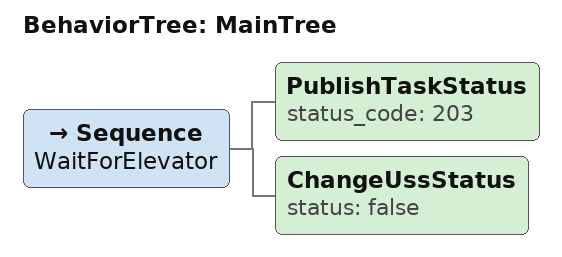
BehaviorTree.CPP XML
<root main_tree_to_execute="MainTree">
  <BehaviorTree ID="MainTree">
    <Sequence name="WaitForElevator">
      <!-- 使用默认参数 -->
      <PublishTaskStatus status_code="203"/>
      <!--StopPlayback service_name="/web_voice_player_action_server/stop_playback"/-->
      <!--ElevatorDoorKeeper command="1-"/-->
      <ChangeUssStatus status="false"/>
    </Sequence>
  </BehaviorTree>
</root>
